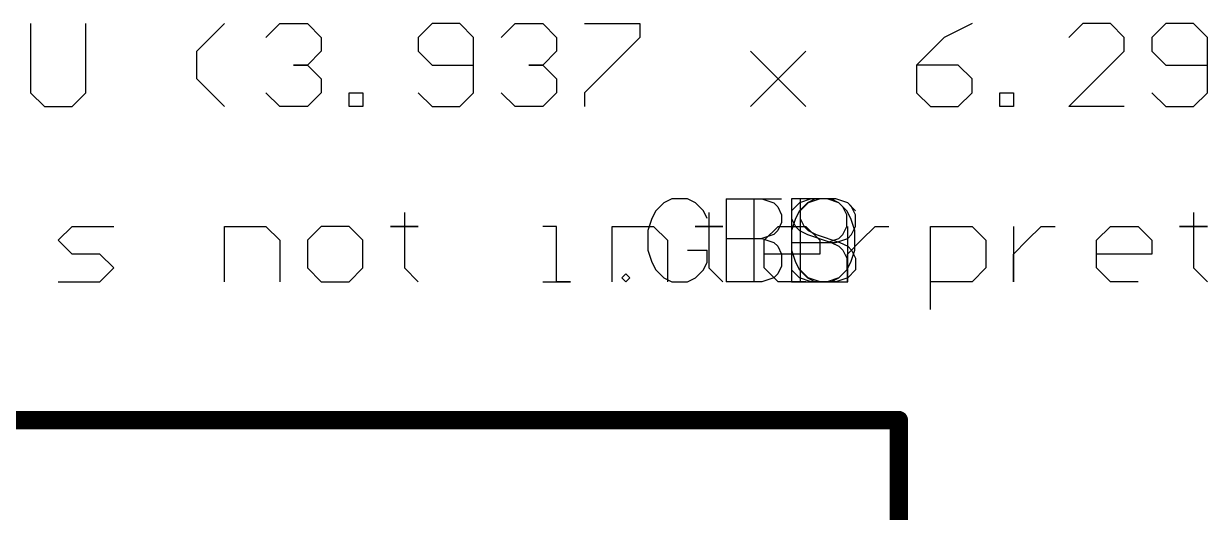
# Model space of a CAD drawing. Header units: millimetres. Extents: x 3.26 to 13.14, y 5.38 to 10.83.
# Drawn here: x 9.351 to 10.633, y 9.837 to 10.367 of the extents above; entities that cross this region are included whole.
import ezdxf

# ---------------------------------------------------------------- set-up
doc = ezdxf.new("R2010")
doc.units = ezdxf.units.MM
doc.header["$MEASUREMENT"] = 0
for name, color, linetype in [('BottomLayer', 5, 'Continuous'), ('BottomPaste', 16, 'Continuous'), ('BottomSolder', 6, 'Continuous'), ('Mechanical1', 6, 'Continuous'), ('Mechanical4', 56, 'Continuous'), ('TopLayer', 1, 'Continuous'), ('TopOverlay', 2, 'Continuous'), ('TopPaste', 8, 'Continuous'), ('TopSolder', 216, 'Continuous')]:
    doc.layers.add(name, color=color, linetype=linetype)

msp = doc.modelspace()

# ---------------------------------------------------------------- linework, layer by layer
at = {"layer": 'BottomLayer'}
for p, q in [((10.0444, 10.1727), (10.0358, 10.1641)), ((10.053, 10.177), (10.0444, 10.1727)), ((10.0701, 10.177), (10.053, 10.177)), ((10.0787, 10.1727), (10.0701, 10.177)), ((10.0873, 10.1641), (10.0787, 10.1727)), ((10.1121, 10.177), (10.1121, 10.087)), ((10.1121, 10.177), (10.1507, 10.177)), ((10.1507, 10.177), (10.1635, 10.1727)), ((10.1635, 10.1727), (10.1678, 10.1684)), ((10.1678, 10.1684), (10.1721, 10.1598)), ((10.1922, 10.177), (10.1922, 10.087)), ((10.0316, 10.1556), (10.0273, 10.1427)), ((10.0358, 10.1641), (10.0316, 10.1556)), ((10.0916, 10.1556), (10.0873, 10.1641)), ((10.1721, 10.1598), (10.1721, 10.1513)), ((10.0273, 10.1427), (10.0273, 10.1213)), ((10.1678, 10.1427), (10.1635, 10.1384)), ((10.1721, 10.1513), (10.1678, 10.1427)), ((10.1121, 10.1341), (10.1507, 10.1341)), ((10.1635, 10.1384), (10.1507, 10.1341)), ((10.1507, 10.1341), (10.1635, 10.1298)), ((10.1635, 10.1298), (10.1678, 10.1256)), ((10.0273, 10.1213), (10.0316, 10.1084)), ((10.0701, 10.1213), (10.0916, 10.1213)), ((10.0916, 10.1084), (10.0916, 10.1213)), ((10.1678, 10.1256), (10.1721, 10.117)), ((10.1721, 10.117), (10.1721, 10.1041)), ((10.0316, 10.1084), (10.0358, 10.0999)), ((10.0873, 10.0999), (10.0916, 10.1084)), ((10.1721, 10.1041), (10.1678, 10.0956)), ((10.0033, 10.0956), (9.999, 10.0913)), ((9.999, 10.0913), (10.0033, 10.087)), ((10.0076, 10.0913), (10.0033, 10.0956)), ((10.0033, 10.087), (10.0076, 10.0913)), ((10.0358, 10.0999), (10.0444, 10.0913)), ((10.0444, 10.0913), (10.053, 10.087)), ((10.0701, 10.087), (10.0787, 10.0913)), ((10.0787, 10.0913), (10.0873, 10.0999)), ((10.1635, 10.0913), (10.1507, 10.087)), ((10.1678, 10.0956), (10.1635, 10.0913)), ((10.053, 10.087), (10.0701, 10.087)), ((10.1507, 10.087), (10.1121, 10.087)), ((10.1922, 10.087), (10.2437, 10.087))]:
    msp.add_line(p, q, dxfattribs=at)
at = {"layer": 'BottomPaste'}
for p, q in [((10.0444, 10.1727), (10.0358, 10.1641)), ((10.053, 10.177), (10.0444, 10.1727)), ((10.0701, 10.177), (10.053, 10.177)), ((10.0787, 10.1727), (10.0701, 10.177)), ((10.0873, 10.1641), (10.0787, 10.1727)), ((10.1121, 10.177), (10.1121, 10.087)), ((10.1121, 10.177), (10.1507, 10.177)), ((10.1507, 10.177), (10.1635, 10.1727)), ((10.1635, 10.1727), (10.1678, 10.1684)), ((10.1678, 10.1684), (10.1721, 10.1598)), ((10.2308, 10.177), (10.1922, 10.177)), ((10.1922, 10.177), (10.1922, 10.087)), ((10.2437, 10.1727), (10.2308, 10.177)), ((10.2479, 10.1684), (10.2437, 10.1727)), ((10.2522, 10.1598), (10.2479, 10.1684)), ((10.0316, 10.1556), (10.0273, 10.1427)), ((10.0358, 10.1641), (10.0316, 10.1556)), ((10.0916, 10.1556), (10.0873, 10.1641)), ((10.1721, 10.1598), (10.1721, 10.1513)), ((10.2522, 10.147), (10.2522, 10.1598)), ((10.0273, 10.1427), (10.0273, 10.1213)), ((10.1678, 10.1427), (10.1635, 10.1384)), ((10.1721, 10.1513), (10.1678, 10.1427)), ((10.2479, 10.1384), (10.2522, 10.147)), ((10.1121, 10.1341), (10.1507, 10.1341)), ((10.1635, 10.1384), (10.1507, 10.1341)), ((10.1507, 10.1341), (10.1635, 10.1298)), ((10.1635, 10.1298), (10.1678, 10.1256)), ((10.1922, 10.1298), (10.2308, 10.1298)), ((10.2308, 10.1298), (10.2437, 10.1341)), ((10.2437, 10.1341), (10.2479, 10.1384)), ((10.0273, 10.1213), (10.0316, 10.1084)), ((10.0701, 10.1213), (10.0916, 10.1213)), ((10.0916, 10.1084), (10.0916, 10.1213)), ((10.1678, 10.1256), (10.1721, 10.117)), ((10.1721, 10.117), (10.1721, 10.1041)), ((10.0316, 10.1084), (10.0358, 10.0999)), ((10.0873, 10.0999), (10.0916, 10.1084)), ((10.1721, 10.1041), (10.1678, 10.0956)), ((10.0033, 10.0956), (9.999, 10.0913)), ((9.999, 10.0913), (10.0033, 10.087)), ((10.0076, 10.0913), (10.0033, 10.0956)), ((10.0033, 10.087), (10.0076, 10.0913)), ((10.0358, 10.0999), (10.0444, 10.0913)), ((10.0444, 10.0913), (10.053, 10.087)), ((10.0701, 10.087), (10.0787, 10.0913)), ((10.0787, 10.0913), (10.0873, 10.0999)), ((10.1635, 10.0913), (10.1507, 10.087)), ((10.1678, 10.0956), (10.1635, 10.0913)), ((10.053, 10.087), (10.0701, 10.087)), ((10.1507, 10.087), (10.1121, 10.087))]:
    msp.add_line(p, q, dxfattribs=at)
at = {"layer": 'BottomSolder'}
for p, q in [((10.0444, 10.1727), (10.0358, 10.1641)), ((10.053, 10.177), (10.0444, 10.1727)), ((10.0701, 10.177), (10.053, 10.177)), ((10.0787, 10.1727), (10.0701, 10.177)), ((10.0873, 10.1641), (10.0787, 10.1727)), ((10.1121, 10.177), (10.1121, 10.087)), ((10.1121, 10.177), (10.1507, 10.177)), ((10.1507, 10.177), (10.1635, 10.1727)), ((10.1635, 10.1727), (10.1678, 10.1684)), ((10.1678, 10.1684), (10.1721, 10.1598)), ((10.2008, 10.1727), (10.1922, 10.1641)), ((10.2137, 10.177), (10.2008, 10.1727)), ((10.2308, 10.177), (10.2137, 10.177)), ((10.2437, 10.1727), (10.2308, 10.177)), ((10.2522, 10.1641), (10.2437, 10.1727)), ((10.0316, 10.1556), (10.0273, 10.1427)), ((10.0358, 10.1641), (10.0316, 10.1556)), ((10.0916, 10.1556), (10.0873, 10.1641)), ((10.1721, 10.1598), (10.1721, 10.1513)), ((10.1922, 10.1641), (10.1922, 10.1556)), ((10.1922, 10.1556), (10.1965, 10.147)), ((10.0273, 10.1427), (10.0273, 10.1213)), ((10.1678, 10.1427), (10.1635, 10.1384)), ((10.1721, 10.1513), (10.1678, 10.1427)), ((10.1965, 10.147), (10.2008, 10.1427)), ((10.2008, 10.1427), (10.2094, 10.1384)), ((10.1121, 10.1341), (10.1507, 10.1341)), ((10.1635, 10.1384), (10.1507, 10.1341)), ((10.1507, 10.1341), (10.1635, 10.1298)), ((10.1635, 10.1298), (10.1678, 10.1256)), ((10.2094, 10.1384), (10.2351, 10.1298)), ((10.2351, 10.1298), (10.2437, 10.1256)), ((10.0273, 10.1213), (10.0316, 10.1084)), ((10.0701, 10.1213), (10.0916, 10.1213)), ((10.0916, 10.1084), (10.0916, 10.1213)), ((10.1678, 10.1256), (10.1721, 10.117)), ((10.1721, 10.117), (10.1721, 10.1041)), ((10.2437, 10.1256), (10.2479, 10.1213)), ((10.2479, 10.1213), (10.2522, 10.1127)), ((10.0316, 10.1084), (10.0358, 10.0999)), ((10.0873, 10.0999), (10.0916, 10.1084)), ((10.1721, 10.1041), (10.1678, 10.0956)), ((10.2522, 10.1127), (10.2522, 10.0999)), ((10.0033, 10.0956), (9.999, 10.0913)), ((9.999, 10.0913), (10.0033, 10.087)), ((10.0076, 10.0913), (10.0033, 10.0956)), ((10.0033, 10.087), (10.0076, 10.0913)), ((10.0358, 10.0999), (10.0444, 10.0913)), ((10.0444, 10.0913), (10.053, 10.087)), ((10.0701, 10.087), (10.0787, 10.0913)), ((10.0787, 10.0913), (10.0873, 10.0999)), ((10.1635, 10.0913), (10.1507, 10.087)), ((10.1678, 10.0956), (10.1635, 10.0913)), ((10.2008, 10.0913), (10.1922, 10.0999)), ((10.2137, 10.087), (10.2008, 10.0913)), ((10.2437, 10.0913), (10.2308, 10.087)), ((10.2522, 10.0999), (10.2437, 10.0913)), ((10.053, 10.087), (10.0701, 10.087)), ((10.1507, 10.087), (10.1121, 10.087)), ((10.2308, 10.087), (10.2137, 10.087))]:
    msp.add_line(p, q, dxfattribs=at)
at = {"layer": 'Mechanical1', "const_width": 0.02}
for points in [[(4, 9.937), (10.299, 9.937)], [(10.299, 6), (10.299, 9.937)]]:
    msp.add_lwpolyline(points, dxfattribs=at)
at = {"layer": 'Mechanical1', "const_width": 0.01}
msp.add_lwpolyline([(10.294, 9.937, 1), (10.304, 9.937, 1)], format="xyb", close=True, dxfattribs=at)
msp.add_lwpolyline([(10.294, 9.937, 1), (10.304, 9.937, 1)], format="xyb", close=True, dxfattribs=at)
at = {"layer": 'Mechanical4'}
for p, q in [((9.3586, 10.367), (9.3586, 10.292)), ((9.4186, 10.292), (9.4186, 10.367)), ((9.5385, 10.337), (9.5685, 10.367)), ((9.6135, 10.352), (9.6285, 10.367)), ((9.6285, 10.367), (9.6585, 10.367)), ((9.6585, 10.367), (9.6735, 10.352)), ((9.7935, 10.367), (9.7785, 10.352)), ((9.8234, 10.367), (9.7935, 10.367)), ((9.8384, 10.352), (9.8234, 10.367)), ((9.8684, 10.352), (9.8834, 10.367)), ((9.8834, 10.367), (9.9134, 10.367)), ((9.9134, 10.367), (9.9284, 10.352)), ((9.9584, 10.367), (10.0184, 10.367)), ((10.0184, 10.367), (10.0184, 10.352)), ((10.3783, 10.367), (10.3483, 10.352)), ((10.4982, 10.367), (10.4832, 10.352)), ((10.5282, 10.367), (10.4982, 10.367)), ((10.5432, 10.352), (10.5282, 10.367)), ((10.5882, 10.367), (10.5732, 10.352)), ((10.6182, 10.367), (10.5882, 10.367)), ((10.6332, 10.352), (10.6182, 10.367)), ((9.6735, 10.352), (9.6735, 10.337)), ((9.7785, 10.352), (9.7785, 10.337)), ((9.8384, 10.292), (9.8384, 10.352)), ((9.9284, 10.352), (9.9284, 10.337)), ((10.0184, 10.352), (9.9584, 10.292)), ((10.3483, 10.352), (10.3183, 10.322)), ((10.5432, 10.337), (10.5432, 10.352)), ((10.5732, 10.352), (10.5732, 10.337)), ((10.6332, 10.292), (10.6332, 10.352)), ((9.5385, 10.307), (9.5385, 10.337)), ((9.6735, 10.337), (9.6585, 10.322)), ((9.7785, 10.337), (9.7935, 10.322)), ((9.9284, 10.337), (9.9134, 10.322)), ((10.1383, 10.337), (10.1983, 10.277)), ((10.1983, 10.337), (10.1383, 10.277)), ((10.1683, 10.307), (10.1983, 10.337)), ((10.4832, 10.277), (10.5432, 10.337)), ((10.5732, 10.337), (10.5882, 10.322)), ((9.6585, 10.322), (9.6435, 10.322)), ((9.6435, 10.322), (9.6585, 10.322)), ((9.6585, 10.322), (9.6735, 10.307)), ((9.7935, 10.322), (9.8384, 10.322)), ((9.9134, 10.322), (9.8984, 10.322)), ((9.8984, 10.322), (9.9134, 10.322)), ((9.9134, 10.322), (9.9284, 10.307)), ((10.3183, 10.322), (10.3183, 10.292)), ((10.3633, 10.322), (10.3183, 10.322)), ((10.3783, 10.307), (10.3633, 10.322)), ((10.5882, 10.322), (10.6332, 10.322)), ((9.5685, 10.277), (9.5385, 10.307)), ((9.6735, 10.307), (9.6735, 10.292)), ((9.9284, 10.307), (9.9284, 10.292)), ((10.1983, 10.277), (10.1683, 10.307)), ((10.3783, 10.292), (10.3783, 10.307)), ((9.3586, 10.292), (9.3736, 10.277)), ((9.4036, 10.277), (9.4186, 10.292)), ((9.6285, 10.277), (9.6135, 10.292)), ((9.6735, 10.292), (9.6585, 10.277)), ((9.7035, 10.277), (9.7035, 10.292)), ((9.7035, 10.292), (9.7185, 10.292)), ((9.7185, 10.292), (9.7185, 10.277)), ((9.7785, 10.292), (9.7935, 10.277)), ((9.8234, 10.277), (9.8384, 10.292)), ((9.8834, 10.277), (9.8684, 10.292)), ((9.9284, 10.292), (9.9134, 10.277)), ((9.9584, 10.292), (9.9584, 10.277)), ((10.3183, 10.292), (10.3333, 10.277)), ((10.3633, 10.277), (10.3783, 10.292)), ((10.4083, 10.277), (10.4083, 10.292)), ((10.4083, 10.292), (10.4232, 10.292)), ((10.4232, 10.292), (10.4232, 10.277)), ((10.5732, 10.292), (10.5882, 10.277)), ((10.6182, 10.277), (10.6332, 10.292)), ((9.3736, 10.277), (9.4036, 10.277)), ((9.6585, 10.277), (9.6285, 10.277)), ((9.7185, 10.277), (9.7035, 10.277)), ((9.7935, 10.277), (9.8234, 10.277)), ((9.9134, 10.277), (9.8834, 10.277)), ((10.3333, 10.277), (10.3633, 10.277)), ((10.4232, 10.277), (10.4083, 10.277)), ((10.5432, 10.277), (10.4832, 10.277)), ((10.5882, 10.277), (10.6182, 10.277)), ((9.7635, 10.162), (9.7635, 10.147)), ((10.0934, 10.162), (10.0934, 10.147)), ((10.6182, 10.162), (10.6182, 10.147)), ((9.3886, 10.132), (9.4036, 10.147)), ((9.4036, 10.147), (9.4486, 10.147)), ((9.5685, 10.087), (9.5685, 10.147)), ((9.5685, 10.147), (9.6135, 10.147)), ((9.6135, 10.147), (9.6285, 10.132)), ((9.6735, 10.147), (9.6585, 10.132)), ((9.7035, 10.147), (9.6735, 10.147)), ((9.7185, 10.132), (9.7035, 10.147)), ((9.7635, 10.147), (9.7485, 10.147)), ((9.7485, 10.147), (9.7785, 10.147)), ((9.7785, 10.147), (9.7635, 10.147)), ((9.7635, 10.147), (9.7635, 10.102)), ((9.9284, 10.147), (9.9134, 10.147)), ((9.9284, 10.087), (9.9284, 10.147)), ((9.9884, 10.087), (9.9884, 10.147)), ((9.9884, 10.147), (10.0334, 10.147)), ((10.0334, 10.147), (10.0484, 10.132)), ((10.0934, 10.147), (10.0784, 10.147)), ((10.0784, 10.147), (10.1084, 10.147)), ((10.1084, 10.147), (10.0934, 10.147)), ((10.0934, 10.147), (10.0934, 10.102)), ((10.1533, 10.132), (10.1683, 10.147)), ((10.1683, 10.147), (10.1983, 10.147)), ((10.1983, 10.147), (10.2133, 10.132)), ((10.2433, 10.147), (10.2433, 10.087)), ((10.2583, 10.132), (10.2733, 10.147)), ((10.2733, 10.147), (10.2883, 10.147)), ((10.3333, 10.057), (10.3333, 10.147)), ((10.3333, 10.147), (10.3783, 10.147)), ((10.3783, 10.147), (10.3933, 10.132)), ((10.4232, 10.147), (10.4232, 10.087)), ((10.4382, 10.132), (10.4532, 10.147)), ((10.4532, 10.147), (10.4682, 10.147)), ((10.5132, 10.132), (10.5282, 10.147)), ((10.5282, 10.147), (10.5582, 10.147)), ((10.5582, 10.147), (10.5732, 10.132)), ((10.6182, 10.147), (10.6032, 10.147)), ((10.6032, 10.147), (10.6332, 10.147)), ((10.6332, 10.147), (10.6182, 10.147)), ((10.6182, 10.147), (10.6182, 10.102)), ((9.4036, 10.117), (9.3886, 10.132)), ((9.6285, 10.132), (9.6285, 10.087)), ((9.6585, 10.132), (9.6585, 10.102)), ((9.7185, 10.102), (9.7185, 10.132)), ((10.0484, 10.132), (10.0484, 10.087)), ((10.1533, 10.102), (10.1533, 10.132)), ((10.2133, 10.132), (10.2133, 10.117)), ((10.2433, 10.117), (10.2583, 10.132)), ((10.3933, 10.132), (10.3933, 10.102)), ((10.4232, 10.117), (10.4382, 10.132)), ((10.5132, 10.102), (10.5132, 10.132)), ((10.5732, 10.132), (10.5732, 10.117)), ((9.4336, 10.117), (9.4036, 10.117)), ((9.4486, 10.102), (9.4336, 10.117)), ((10.2133, 10.117), (10.1533, 10.117)), ((10.2433, 10.087), (10.2433, 10.117)), ((10.4232, 10.087), (10.4232, 10.117)), ((10.5732, 10.117), (10.5132, 10.117)), ((9.4336, 10.087), (9.4486, 10.102)), ((9.6585, 10.102), (9.6735, 10.087)), ((9.7035, 10.087), (9.7185, 10.102)), ((9.7635, 10.102), (9.7785, 10.087)), ((10.0934, 10.102), (10.1084, 10.087)), ((10.1683, 10.087), (10.1533, 10.102)), ((10.3933, 10.102), (10.3783, 10.087)), ((10.5282, 10.087), (10.5132, 10.102)), ((10.6182, 10.102), (10.6332, 10.087)), ((9.3886, 10.087), (9.4336, 10.087)), ((9.6735, 10.087), (9.7035, 10.087)), ((9.9134, 10.087), (9.9434, 10.087)), ((9.9434, 10.087), (9.9284, 10.087)), ((10.1983, 10.087), (10.1683, 10.087)), ((10.3783, 10.087), (10.3333, 10.087)), ((10.5582, 10.087), (10.5282, 10.087))]:
    msp.add_line(p, q, dxfattribs=at)
at = {"layer": 'TopLayer'}
for p, q in [((10.0444, 10.1727), (10.0358, 10.1641)), ((10.053, 10.177), (10.0444, 10.1727)), ((10.0701, 10.177), (10.053, 10.177)), ((10.0787, 10.1727), (10.0701, 10.177)), ((10.0873, 10.1641), (10.0787, 10.1727)), ((10.1121, 10.177), (10.1721, 10.177)), ((10.1421, 10.177), (10.1421, 10.087)), ((10.1828, 10.177), (10.1828, 10.087)), ((10.0316, 10.1556), (10.0273, 10.1427)), ((10.0358, 10.1641), (10.0316, 10.1556)), ((10.0916, 10.1556), (10.0873, 10.1641)), ((10.0273, 10.1427), (10.0273, 10.1213)), ((10.0273, 10.1213), (10.0316, 10.1084)), ((10.0701, 10.1213), (10.0916, 10.1213)), ((10.0916, 10.1084), (10.0916, 10.1213)), ((10.0316, 10.1084), (10.0358, 10.0999)), ((10.0873, 10.0999), (10.0916, 10.1084)), ((10.0033, 10.0956), (9.999, 10.0913)), ((9.999, 10.0913), (10.0033, 10.087)), ((10.0076, 10.0913), (10.0033, 10.0956)), ((10.0033, 10.087), (10.0076, 10.0913)), ((10.0358, 10.0999), (10.0444, 10.0913)), ((10.0444, 10.0913), (10.053, 10.087)), ((10.0701, 10.087), (10.0787, 10.0913)), ((10.0787, 10.0913), (10.0873, 10.0999)), ((10.053, 10.087), (10.0701, 10.087)), ((10.1828, 10.087), (10.2342, 10.087))]:
    msp.add_line(p, q, dxfattribs=at)
at = {"layer": 'TopOverlay'}
for p, q in [((10.0444, 10.1727), (10.0358, 10.1641)), ((10.053, 10.177), (10.0444, 10.1727)), ((10.0701, 10.177), (10.053, 10.177)), ((10.0787, 10.1727), (10.0701, 10.177)), ((10.0873, 10.1641), (10.0787, 10.1727)), ((10.1121, 10.177), (10.1721, 10.177)), ((10.1421, 10.177), (10.1421, 10.087)), ((10.2, 10.1727), (10.1914, 10.1641)), ((10.2085, 10.177), (10.2, 10.1727)), ((10.2257, 10.177), (10.2085, 10.177)), ((10.2342, 10.1727), (10.2257, 10.177)), ((10.2428, 10.1641), (10.2342, 10.1727)), ((10.0316, 10.1556), (10.0273, 10.1427)), ((10.0358, 10.1641), (10.0316, 10.1556)), ((10.0916, 10.1556), (10.0873, 10.1641)), ((10.1871, 10.1556), (10.1828, 10.1427)), ((10.1914, 10.1641), (10.1871, 10.1556)), ((10.2471, 10.1556), (10.2428, 10.1641)), ((10.2514, 10.1427), (10.2471, 10.1556)), ((10.0273, 10.1427), (10.0273, 10.1213)), ((10.1828, 10.1427), (10.1828, 10.1213)), ((10.2514, 10.1213), (10.2514, 10.1427)), ((10.0273, 10.1213), (10.0316, 10.1084)), ((10.0701, 10.1213), (10.0916, 10.1213)), ((10.0916, 10.1084), (10.0916, 10.1213)), ((10.1828, 10.1213), (10.1871, 10.1084)), ((10.2471, 10.1084), (10.2514, 10.1213)), ((10.0316, 10.1084), (10.0358, 10.0999)), ((10.0873, 10.0999), (10.0916, 10.1084)), ((10.1871, 10.1084), (10.1914, 10.0999)), ((10.2428, 10.0999), (10.2471, 10.1084)), ((10.0033, 10.0956), (9.999, 10.0913)), ((9.999, 10.0913), (10.0033, 10.087)), ((10.0076, 10.0913), (10.0033, 10.0956)), ((10.0033, 10.087), (10.0076, 10.0913)), ((10.0358, 10.0999), (10.0444, 10.0913)), ((10.0444, 10.0913), (10.053, 10.087)), ((10.0701, 10.087), (10.0787, 10.0913)), ((10.0787, 10.0913), (10.0873, 10.0999)), ((10.1914, 10.0999), (10.2, 10.0913)), ((10.2, 10.0913), (10.2085, 10.087)), ((10.2257, 10.087), (10.2342, 10.0913)), ((10.2342, 10.0913), (10.2428, 10.0999)), ((10.053, 10.087), (10.0701, 10.087)), ((10.2085, 10.087), (10.2257, 10.087))]:
    msp.add_line(p, q, dxfattribs=at)
at = {"layer": 'TopPaste'}
for p, q in [((10.0444, 10.1727), (10.0358, 10.1641)), ((10.053, 10.177), (10.0444, 10.1727)), ((10.0701, 10.177), (10.053, 10.177)), ((10.0787, 10.1727), (10.0701, 10.177)), ((10.0873, 10.1641), (10.0787, 10.1727)), ((10.1121, 10.177), (10.1721, 10.177)), ((10.1421, 10.177), (10.1421, 10.087)), ((10.2214, 10.177), (10.1828, 10.177)), ((10.1828, 10.177), (10.1828, 10.087)), ((10.2342, 10.1727), (10.2214, 10.177)), ((10.2385, 10.1684), (10.2342, 10.1727)), ((10.2428, 10.1598), (10.2385, 10.1684)), ((10.0316, 10.1556), (10.0273, 10.1427)), ((10.0358, 10.1641), (10.0316, 10.1556)), ((10.0916, 10.1556), (10.0873, 10.1641)), ((10.2428, 10.147), (10.2428, 10.1598)), ((10.0273, 10.1427), (10.0273, 10.1213)), ((10.2385, 10.1384), (10.2428, 10.147)), ((10.1828, 10.1298), (10.2214, 10.1298)), ((10.2214, 10.1298), (10.2342, 10.1341)), ((10.2342, 10.1341), (10.2385, 10.1384)), ((10.0273, 10.1213), (10.0316, 10.1084)), ((10.0701, 10.1213), (10.0916, 10.1213)), ((10.0916, 10.1084), (10.0916, 10.1213)), ((10.0316, 10.1084), (10.0358, 10.0999)), ((10.0873, 10.0999), (10.0916, 10.1084)), ((10.0033, 10.0956), (9.999, 10.0913)), ((9.999, 10.0913), (10.0033, 10.087)), ((10.0076, 10.0913), (10.0033, 10.0956)), ((10.0033, 10.087), (10.0076, 10.0913)), ((10.0358, 10.0999), (10.0444, 10.0913)), ((10.0444, 10.0913), (10.053, 10.087)), ((10.0701, 10.087), (10.0787, 10.0913)), ((10.0787, 10.0913), (10.0873, 10.0999)), ((10.053, 10.087), (10.0701, 10.087))]:
    msp.add_line(p, q, dxfattribs=at)
at = {"layer": 'TopSolder'}
for p, q in [((10.0444, 10.1727), (10.0358, 10.1641)), ((10.053, 10.177), (10.0444, 10.1727)), ((10.0701, 10.177), (10.053, 10.177)), ((10.0787, 10.1727), (10.0701, 10.177)), ((10.0873, 10.1641), (10.0787, 10.1727)), ((10.1121, 10.177), (10.1721, 10.177)), ((10.1421, 10.177), (10.1421, 10.087)), ((10.1914, 10.1727), (10.1828, 10.1641)), ((10.2042, 10.177), (10.1914, 10.1727)), ((10.2214, 10.177), (10.2042, 10.177)), ((10.2342, 10.1727), (10.2214, 10.177)), ((10.2428, 10.1641), (10.2342, 10.1727)), ((10.0316, 10.1556), (10.0273, 10.1427)), ((10.0358, 10.1641), (10.0316, 10.1556)), ((10.0916, 10.1556), (10.0873, 10.1641)), ((10.1828, 10.1641), (10.1828, 10.1556)), ((10.1828, 10.1556), (10.1871, 10.147)), ((10.0273, 10.1427), (10.0273, 10.1213)), ((10.1871, 10.147), (10.1914, 10.1427)), ((10.1914, 10.1427), (10.2, 10.1384)), ((10.2, 10.1384), (10.2257, 10.1298)), ((10.2257, 10.1298), (10.2342, 10.1256)), ((10.0273, 10.1213), (10.0316, 10.1084)), ((10.0701, 10.1213), (10.0916, 10.1213)), ((10.0916, 10.1084), (10.0916, 10.1213)), ((10.2342, 10.1256), (10.2385, 10.1213)), ((10.2385, 10.1213), (10.2428, 10.1127)), ((10.0316, 10.1084), (10.0358, 10.0999)), ((10.0873, 10.0999), (10.0916, 10.1084)), ((10.2428, 10.1127), (10.2428, 10.0999)), ((10.0033, 10.0956), (9.999, 10.0913)), ((9.999, 10.0913), (10.0033, 10.087)), ((10.0076, 10.0913), (10.0033, 10.0956)), ((10.0033, 10.087), (10.0076, 10.0913)), ((10.0358, 10.0999), (10.0444, 10.0913)), ((10.0444, 10.0913), (10.053, 10.087)), ((10.0701, 10.087), (10.0787, 10.0913)), ((10.0787, 10.0913), (10.0873, 10.0999)), ((10.1914, 10.0913), (10.1828, 10.0999)), ((10.2042, 10.087), (10.1914, 10.0913)), ((10.2342, 10.0913), (10.2214, 10.087)), ((10.2428, 10.0999), (10.2342, 10.0913)), ((10.053, 10.087), (10.0701, 10.087)), ((10.2214, 10.087), (10.2042, 10.087))]:
    msp.add_line(p, q, dxfattribs=at)

doc.saveas('drawing.dxf')
